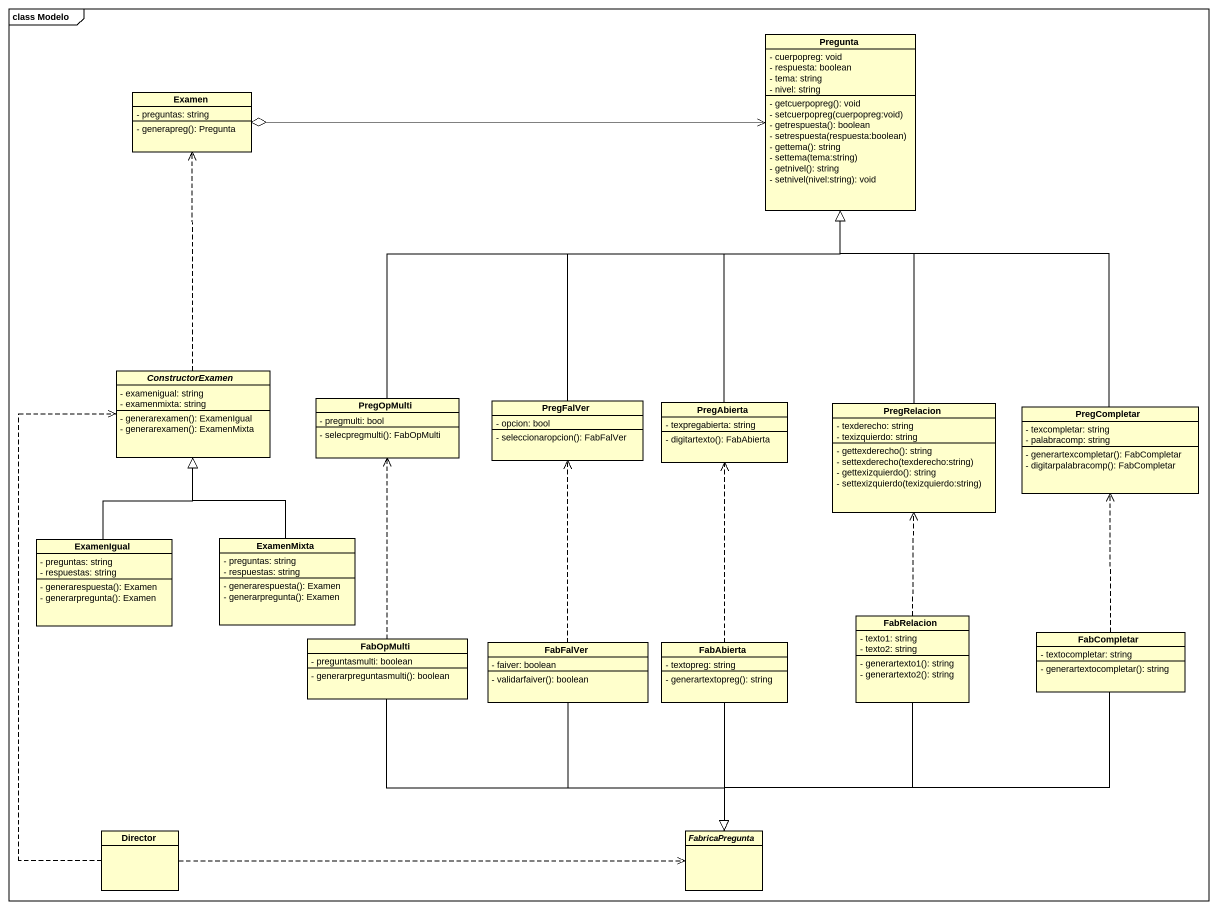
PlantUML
@startuml
mainframe class Modelo
hide circle
hide empty members
skinparam classAttributeIconSize 0
class Pregunta {
  - cuerpopreg: void
  - respuesta: boolean
  - tema: string
  - nivel: string
  - getcuerpopreg(): void
  - setcuerpopreg(cuerpopreg:void)
  - getrespuesta(): boolean
  - setrespuesta(respuesta:boolean)
  - gettema(): string
  - settema(tema:string)
  - getnivel(): string
  - setnivel(nivel:string): void
}
class Examen {
  - preguntas: string
  - generapreg(): Pregunta
}
abstract class ConstructorExamen {
  - examenigual: string
  - examenmixta: string
  - generarexamen(): ExamenIgual
  - generarexamen(): ExamenMixta
}
class PregOpMulti {
  - pregmulti: bool
  - selecpregmulti(): FabOpMulti
}
class PregFalVer {
  - opcion: bool
  - seleccionaropcion(): FabFalVer
}
class PregAbierta {
  - texpregabierta: string
  - digitartexto(): FabAbierta
}
class PregRelacion {
  - texderecho: string
  - texizquierdo: string
  - gettexderecho(): string
  - settexderecho(texderecho:string)
  - gettexizquierdo(): string
  - settexizquierdo(texizquierdo:string)
}
class PregCompletar {
  - texcompletar: string
  - palabracomp: string
  - generartexcompletar(): FabCompletar
  - digitarpalabracomp(): FabCompletar
}
class ExamenIgual {
  - preguntas: string
  - respuestas: string
  - generarespuesta(): Examen
  - generarpregunta(): Examen
}
class ExamenMixta {
  - preguntas: string
  - respuestas: string
  - generarespuesta(): Examen
  - generarpregunta(): Examen
}
class FabOpMulti {
  - preguntasmulti: boolean
  - generarpreguntasmulti(): boolean
}
class FabRelacion {
  - texto1: string
  - texto2: string
  - generartexto1(): string
  - generartexto2(): string
}
class FabCompletar {
  - textocompletar: string
  - generartextocompletar(): string
}
class FabFalVer {
  - faiver: boolean
  - validarfaiver(): boolean
}
class FabAbierta {
  - textopreg: string
  - generartextopreg(): string
}
class Director
abstract class FabricaPregunta
Pregunta <-left-o Examen
ConstructorExamen .up.> Examen
PregOpMulti -up-|> Pregunta
PregFalVer -up-|> Pregunta
PregAbierta -up-|> Pregunta
PregRelacion -up-|> Pregunta
PregCompletar -up-|> Pregunta
ExamenIgual -up-|> ConstructorExamen
ExamenMixta -up-|> ConstructorExamen
FabOpMulti .up.> PregOpMulti
FabOpMulti -right-|> FabricaPregunta
FabRelacion .up.> PregRelacion
FabRelacion --|> FabricaPregunta
FabCompletar .up.> PregCompletar
FabCompletar -left-|> FabricaPregunta
FabFalVer .up.> PregFalVer
FabFalVer --|> FabricaPregunta
FabAbierta .up.> PregAbierta
FabAbierta --|> FabricaPregunta
Director .up.> ConstructorExamen
Director .right.> FabricaPregunta
@enduml
